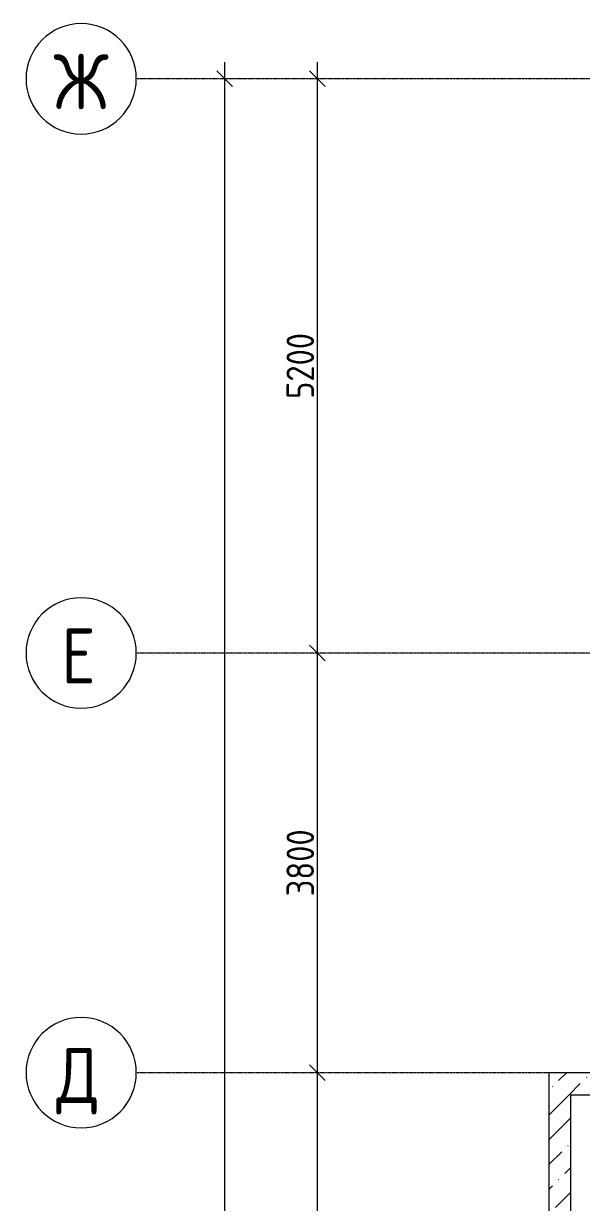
# Model space of a CAD drawing. Header units: millimetres. Extents: x -56773 to 323062, y -262288 to 76460.
# Drawn here: x -26262 to -21205, y 13630 to 24305 of the extents above; entities that cross this region are included whole.
import ezdxf

# ---------------------------------------------------------------- set-up
doc = ezdxf.new("R2010")
doc.units = ezdxf.units.MM
doc.linetypes.add('ADSK_Линия сетки', pattern=[25, 20, -2.5, 0, -2.5])
for name, color, linetype, lineweight in [('Оси', 7, 'Continuous', 9), ('Размеры', 7, 'Continuous', 9), ('Стены наружные', 7, 'Continuous', 18)]:
    doc.layers.add(name, color=color, linetype=linetype, lineweight=lineweight)
doc.styles.add('GOST Common', font='', dxfattribs={"width": 0.9, "height": 500})
doc.styles.add('GOST Common_2', font='', dxfattribs={"width": 0.9, "height": 250})
doc.styles.get('GOST Common').set_extended_font_data('GOST Common')
doc.styles.get('GOST Common_2').set_extended_font_data('GOST Common')
doc.dimstyles.new('ADSK_Основной_2_5_мм', dxfattribs={"dimscale": 304.8, "dimtxt": 251.428749, "dimasz": 0.463911, "dimexe": 0.492126, "dimexo": 0.984252, "dimgap": 0.098425, "dimtad": 1, "dimrnd": 0.01, "dimdsep": 46, "dimtxsty": 'GOST Common_2', "dimblk1": 'OBLIQUE', "dimblk2": 'OBLIQUE', "dimsah": 1, "dimcen": 0.09, "dimdle": 0.492126, "dimazin": 2, "dimtfac": 1, "dimtdec": 4, "dimtix": 1, "dimtmove": 0, "dimatfit": 3, "dimfxl": 1, "dimtvp": 1, "dimtolj": 1, "dimtzin": 0, "dimlwd": 20, "dimlwe": 20, "dimarcsym": 2})
pattern_1 = [(45, (0, 0), (84.1903, 308.6967), [396.875, -79.375, 3.353, -76.022])]

# ---------------------------------------------------------------- blocks, each defined once
blk = doc.blocks.new('Ось сетки - Круг_Ø10 мм-8259-Кладочный план подвала')
at = {"layer": 'Оси', "lineweight": 20}
for start, end in [(360, 180), (180, 360)]:
    blk.add_arc((0, 0), 5, start, end, dxfattribs=at)
blk = doc.blocks.new('_Oblique')
at = {"color": 0, "linetype": 'ByBlock', "lineweight": -2}
blk.add_line((-0.5, -0.5), (0.5, 0.5), dxfattribs=at)
blk = doc.blocks.new('DIMBLOCK21-Кладочный план подвала')
at = {"layer": 'Defpoints', "color": 0, "transparency": 16777216}
for p in [(-23699, 14805), (-23599, 14805), (-23699, 9405)]:
    blk.add_point(p, dxfattribs=at)
at = {"layer": 'Размеры', "color": 0, "lineweight": 20, "transparency": 16777216}
for p, q in [((-23599, 9255), (-23599, 14955)), ((-23399, 14805), (-23449, 14805)), ((-23399, 9405), (-23449, 9405))]:
    blk.add_line(p, q, dxfattribs=at)
at = {"layer": 'Размеры', "color": 0, "lineweight": 20, "transparency": 16777216, "xscale": 141.4, "yscale": 141.4, "zscale": 141.4}
for p, rotation in [((-23599, 14805), 90), ((-23599, 9405), 270)]:
    blk.add_blockref('_Oblique', p, dxfattribs=dict(at, rotation=rotation))
at = {"layer": 'Размеры', "color": 0, "lineweight": 9, "transparency": 16777216, "insert": (-23754, 12105), "char_height": 250, "width": 782.41, "attachment_point": 5, "rotation": 90, "style": 'GOST Common_2'}
blk.add_mtext('\\A1;5400', dxfattribs=at)
blk = doc.blocks.new('DIMBLOCK22-Кладочный план подвала')
at = {"layer": 'Defpoints', "color": 0, "transparency": 16777216}
for p in [(-23699, 18605), (-23599, 18605), (-23699, 14805)]:
    blk.add_point(p, dxfattribs=at)
at = {"layer": 'Размеры', "color": 0, "lineweight": 20, "transparency": 16777216}
for p, q in [((-23599, 14655), (-23599, 18755)), ((-23399, 18605), (-23449, 18605)), ((-23399, 14805), (-23449, 14805))]:
    blk.add_line(p, q, dxfattribs=at)
at = {"layer": 'Размеры', "color": 0, "lineweight": 20, "transparency": 16777216, "xscale": 141.4, "yscale": 141.4, "zscale": 141.4}
for p, rotation in [((-23599, 18605), 90), ((-23599, 14805), 270)]:
    blk.add_blockref('_Oblique', p, dxfattribs=dict(at, rotation=rotation))
at = {"layer": 'Размеры', "color": 0, "lineweight": 9, "transparency": 16777216, "insert": (-23754, 16705), "char_height": 250, "width": 756.84, "attachment_point": 5, "rotation": 90, "style": 'GOST Common_2'}
blk.add_mtext('\\A1;3800', dxfattribs=at)
blk = doc.blocks.new('DIMBLOCK23-Кладочный план подвала')
at = {"layer": 'Defpoints', "color": 0, "transparency": 16777216}
for p in [(-23699, 23805), (-23599, 23805), (-23699, 18605)]:
    blk.add_point(p, dxfattribs=at)
at = {"layer": 'Размеры', "color": 0, "lineweight": 20, "transparency": 16777216}
for p, q in [((-23599, 18455), (-23599, 23955)), ((-23399, 23805), (-23449, 23805)), ((-23399, 18605), (-23449, 18605))]:
    blk.add_line(p, q, dxfattribs=at)
at = {"layer": 'Размеры', "color": 0, "lineweight": 20, "transparency": 16777216, "xscale": 141.4, "yscale": 141.4, "zscale": 141.4}
for p, rotation in [((-23599, 23805), 90), ((-23599, 18605), 270)]:
    blk.add_blockref('_Oblique', p, dxfattribs=dict(at, rotation=rotation))
at = {"layer": 'Размеры', "color": 0, "lineweight": 9, "transparency": 16777216, "insert": (-23754, 21205), "char_height": 250, "width": 756.84, "attachment_point": 5, "rotation": 90, "style": 'GOST Common_2'}
blk.add_mtext('\\A1;5200', dxfattribs=at)
blk = doc.blocks.new('DIMBLOCK24-Кладочный план подвала')
at = {"layer": 'Defpoints', "color": 0, "transparency": 16777216}
for p in [(-24539, 23805), (-24439, 23805), (-24539, -6995)]:
    blk.add_point(p, dxfattribs=at)
at = {"layer": 'Размеры', "color": 0, "lineweight": 20, "transparency": 16777216}
for p, q in [((-24439, -7145), (-24439, 23955)), ((-24239, 23805), (-24289, 23805)), ((-24239, -6995), (-24289, -6995))]:
    blk.add_line(p, q, dxfattribs=at)
at = {"layer": 'Размеры', "color": 0, "lineweight": 20, "transparency": 16777216, "xscale": 141.4, "yscale": 141.4, "zscale": 141.4}
for p, rotation in [((-24439, 23805), 90), ((-24439, -6995), 270)]:
    blk.add_blockref('_Oblique', p, dxfattribs=dict(at, rotation=rotation))
at = {"layer": 'Размеры', "color": 0, "lineweight": 9, "transparency": 16777216, "insert": (-24594, 8405), "char_height": 250, "width": 946.05, "attachment_point": 5, "rotation": 90, "style": 'GOST Common_2'}
blk.add_mtext('\\A1;30800', dxfattribs=at)

msp = doc.modelspace()

# ---------------------------------------------------------------- hatches: boundary and pattern name
at = {"layer": 'Стены наружные', "lineweight": 9}
h = msp.add_hatch(dxfattribs=at)
h.set_pattern_fill('FP_1', color=256, style=0, pattern_type=2)
h.set_pattern_definition(pattern_1)
h.paths.add_polyline_path([(-12900, 14604.969), (-12900, 14804.969), (-21500, 14804.969), (-21500, 14604.969), (-13100, 14604.969)])
h = msp.add_hatch(dxfattribs=at)
h.set_pattern_fill('FP_1', color=256, style=0, pattern_type=2)
h.set_pattern_definition(pattern_1)
h.paths.add_polyline_path([(-21300, 11004.969), (-21300, 14604.969), (-21500, 14604.969), (-21500, 11004.969)])

# ---------------------------------------------------------------- linework, layer by layer
at = {"layer": 'Оси', "linetype": 'ADSK_Линия сетки', "lineweight": 5}
for p, q in [((-2497.4038, 23804.969), (-25240.0967, 23804.969)), ((-2497.4038, 18604.969), (-25240.0967, 18604.969)), ((-2497.4038, 14804.969), (-25240.0967, 14804.969))]:
    msp.add_line(p, q, dxfattribs=at)
at = {"layer": 'Стены наружные', "lineweight": 9}
for p, q in [((-21500, 14804.969), (-21500, 11004.969)), ((-19850, 14804.969), (-21500, 14804.969)), ((-21300, 11204.969), (-21300, 14604.969)), ((-21300, 14604.969), (-13100, 14604.969))]:
    msp.add_line(p, q, dxfattribs=at)

# ---------------------------------------------------------------- block references
at = {"layer": 'Оси', "lineweight": 20, "xscale": 99.99999999999993, "yscale": 99.99999999999993, "zscale": 99.99999999999993, "rotation": 89.9999999999998}
for p in [(-25740.0967, 23804.969), (-25740.0967, 18604.969), (-25740.0967, 14804.969)]:
    msp.add_blockref('Ось сетки - Круг_Ø10 мм-8259-Кладочный план подвала', p, dxfattribs=at)

# ---------------------------------------------------------------- texts
at = {"layer": 'Оси', "char_height": 500, "attachment_point": 1, "style": 'GOST Common'}
for s, insert, width in [('\\fGOST Common|b0|i0|c204|p34|;\\W.9;Ж', (-25989.9238, 24029.5279), 555.569437), ('\\fGOST Common|b0|i0|c204|p34|;\\W.9;Е', (-25921.5238, 18829.5279), 389.620125), ('\\fGOST Common|b0|i0|c204|p34|;\\W.9;Д', (-25966.0738, 15029.5279), 497.847937)]:
    msp.add_mtext(s, dxfattribs=dict(at, insert=insert, width=width))

# ---------------------------------------------------------------- dimensions: what is measured, and where the dimension line sits
at = {"layer": 'Размеры', "lineweight": 9}
for base, p1, p2, override, picture, middle in [((-24439.3228, 23804.969), (-24539.3077, -6995.031), (-24539.3077, 23804.969), {"dimpost": '<>', "dimfxl": 30800}, 'DIMBLOCK24-Кладочный план подвала', (-24594.3228, 8404.969)), ((-23599.3228, 23804.969), (-23699.3077, 18604.969), (-23699.3077, 23804.969), {"dimpost": '<>', "dimfxl": 5200}, 'DIMBLOCK23-Кладочный план подвала', (-23754.3228, 21204.969)), ((-23599.3228, 18604.969), (-23699.3077, 14804.969), (-23699.3077, 18604.969), {"dimpost": '<>', "dimfxl": 3800}, 'DIMBLOCK22-Кладочный план подвала', (-23754.3228, 16704.969)), ((-23599.3228, 14804.969), (-23699.3077, 9404.969), (-23699.3077, 14804.969), {"dimpost": '<>', "dimfxl": 5400}, 'DIMBLOCK21-Кладочный план подвала', (-23754.3228, 12104.969))]:
    dim = msp.add_linear_dim(base=base, p1=p1, p2=p2, angle=90, dimstyle='ADSK_Основной_2_5_мм', override=override, dxfattribs=at)
    dim.commit()
    dim.dimension.update_dxf_attribs({"geometry": picture, "text_midpoint": middle})

doc.saveas('drawing.dxf')
